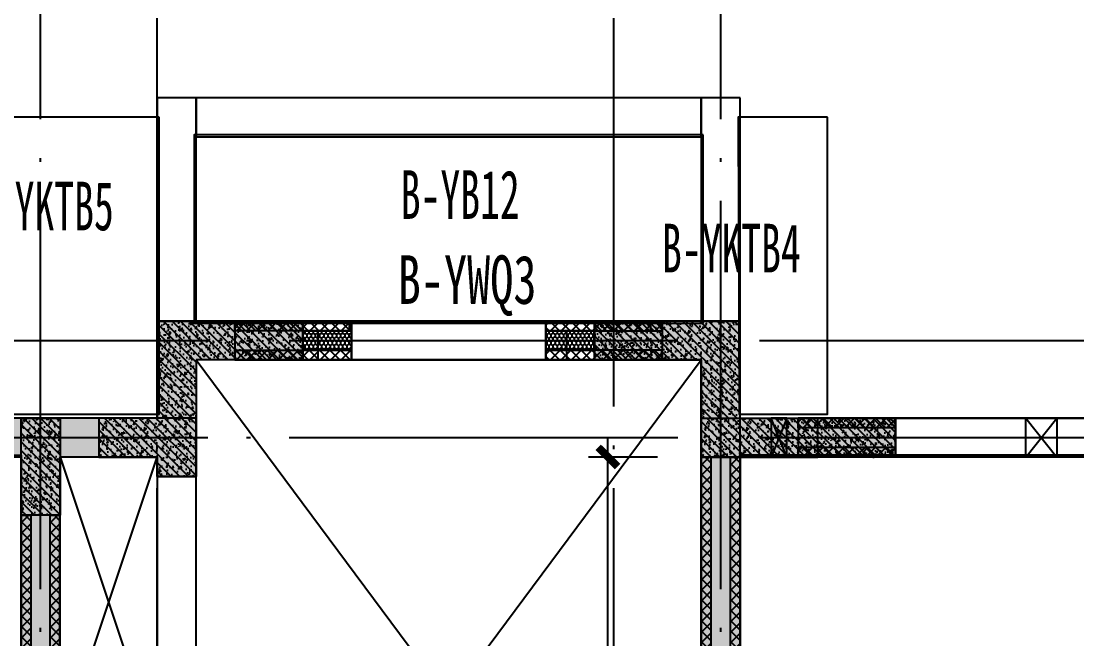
# Model space of a CAD drawing. Extents: x -3200781797 to -8106663, y 494714 to 1244925.
# Drawn here: x -8141201 to -8135767, y 937488 to 940670 of the extents above; entities that cross this region are included whole.
import ezdxf
from ezdxf.enums import TextEntityAlignment as Align

# ---------------------------------------------------------------- set-up
doc = ezdxf.new("R2010")
doc.units = 0
doc.header["$LTSCALE"] = 1000
doc.header["$MEASUREMENT"] = 0
for name, pattern in [('125-墙体$0$CONTINOUS', [0]), ('125-核心筒-标准层$0$CONTINOUS', [0]), ('3#-轴线$0$DOTE', [2.42, 2, -0.2, 0.02, -0.2]), ('3#4#5#$0$DASH', [0.35, 0.25, -0.1]), ('DASH', [0.35, 0.25, -0.1])]:
    doc.linetypes.add(name, pattern=pattern)
doc.layers.get('Defpoints').update_dxf_attribs({"color": 30, "linetype": 'DASH'})
for name, color, linetype in [('120-墙体$0$S-WALL', 40, 'Continuous'), ('120-墙体$0$S-WALL-HATC', 253, 'Continuous'), ('125-墙体$0$S-WALL', 40, 'Continuous'), ('125-墙体$0$S-WALL-BEAM', 120, 'Continuous'), ('125-墙体$0$S-WALL-COLU', 252, '125-墙体$0$CONTINOUS'), ('125-墙体$0$S-WALL-COLU-HATC', 16, 'Continuous'), ('125-墙体$0$S-WALL-HATC', 253, 'Continuous'), ('125-墙体$0$提结构条件', 7, 'Continuous'), ('125-墙体$0$暖-首层和标准层暖通套管_TZ$0$H-暖洞-穿梁', 3, 'Continuous'), ('125-核心筒-标准层$0$HATCH', 254, 'Continuous'), ('125-核心筒-标准层$0$S-SLAB-HOLE', 5, 'Continuous'), ('125-核心筒-标准层$0$S-WALL', 40, 'Continuous'), ('125-核心筒-标准层$0$S-WALL-BEAM', 120, 'Continuous'), ('125-核心筒-标准层$0$S-WALL-COLU', 252, '125-核心筒-标准层$0$CONTINOUS'), ('125-核心筒-标准层$0$S-WALL-COLU-HATC', 16, 'Continuous'), ('125-核心筒-标准层$0$S-WALL-HATC', 253, 'Continuous'), ('3#-轴线$0$A-ANNO-DOTE', 10, '3#-轴线$0$DOTE'), ('3#4#5#$0$00-板边线', 7, 'Continuous'), ('3#4#5#$0$DIM', 3, 'Continuous'), ('3#4#5#$0$PC-SLAB', 6, '3#4#5#$0$DASH'), ('3#4#5#$0$S-ANNO-TEXT', 7, 'Continuous'), ('3#4#5#$0$S-PC-FQ', 4, 'Continuous'), ('3#4#5#$0$S-PC-FQ-NYQ', 4, 'Continuous'), ('3#4#5#$0$S-PC-FQ-WYQ', 4, 'Continuous'), ('3#4#5#$0$S-PC-SLAB', 6, 'Continuous')]:
    doc.layers.add(name, color=color, linetype=linetype)
doc.styles.add('3#4#5#$0$外部参照 1$0$宋体', font='', dxfattribs={"width": 0.8})
doc.styles.add('3#4#5#$0$宋体', font='', dxfattribs={"width": 0.8})
doc.styles.add('3#4#5#$0$楷体', font='', dxfattribs={"width": 0.7})
doc.styles.get('3#4#5#$0$外部参照 1$0$宋体').set_extended_font_data('SimSun')
doc.styles.get('3#4#5#$0$宋体').set_extended_font_data('SimSun')
doc.styles.get('3#4#5#$0$楷体').set_extended_font_data('KaiTi_GB2312')
doc.dimstyles.new('3#4#5#$0$TSSD_100_100', dxfattribs={"dimtxt": 250, "dimasz": 100, "dimexe": 100, "dimexo": 250, "dimgap": 100, "dimtad": 1, "dimdec": 0, "dimzin": 0, "dimdsep": 46, "dimtxsty": '3#4#5#$0$楷体', "dimblk": '3#4#5#$0$_ArchTick', "dimcen": 0, "dimdle": 100, "dimclrt": 7, "dimadec": 0, "dimazin": 0, "dimtfac": 1, "dimtdec": 0, "dimtix": 1, "dimtmove": 2, "dimatfit": 3, "dimfxl": 1, "dimtolj": 1, "dimtzin": 0, "dimarcsym": 0})
pattern_1 = [(225, (-650407.22, -531464.02), (26.9407684, -26.9407684), []), (315, (-650407.22, -531464.02), (26.9407684, 26.9407684), [])]
pattern_2 = [(225, (-650407.22, -531614.02), (26.9407684, -26.9407684), []), (315, (-650407.22, -531614.02), (26.9407684, 26.9407684), [])]
pattern_3 = [(269.9942905, (110828.098, 3091305.449), (10.823449013, -18.751078648), [12.5, -25]), (29.9942905, (110828.098, 3091305.449), (10.82718595, 18.748921125), [12.5, -25]), (329.9942905, (110828.098, 3091305.449), (21.650634963, -0.002157522), [-25, 12.5])]
pattern_4 = [(0, (-47688.61, -30845.9), (0, 160), []), (90, (-47688.61, -30845.9), (-160, 160), [160, -160])]

# ---------------------------------------------------------------- blocks, each defined once
blk = doc.blocks.new('3#4#5#$0$_ArchTick')
at = {"color": 0, "linetype": 'ByBlock', "const_width": 0.4}
blk.add_lwpolyline([(-0.5, -0.5), (0.5, 0.5)], dxfattribs=at)
blk = doc.blocks.new('*D3527')
at = {"layer": '3#4#5#$0$DIM', "color": 0, "lineweight": -2, "transparency": 16777216}
for p, q in [((32619.4, -3000.2), (32619.4, -100.2)), ((32874.5, -200.2), (32519.4, -200.2)), ((32899.3, -2900.2), (32519.4, -2900.2))]:
    blk.add_line(p, q, dxfattribs=at)
at = {"layer": 'Defpoints', "color": 0, "transparency": 16777216}
for p in [(32619.4, -200.2), (33124.5, -200.2), (33149.3, -2900.2)]:
    blk.add_point(p, dxfattribs=at)
at = {"layer": '3#4#5#$0$DIM', "color": 0, "lineweight": -2, "transparency": 16777216, "xscale": 100, "yscale": 100, "zscale": 100}
for p, rotation in [((32619.4, -200.2), 90), ((32619.4, -2900.2), 270)]:
    blk.add_blockref('3#4#5#$0$_ArchTick', p, dxfattribs=dict(at, rotation=rotation))
at = {"layer": '3#4#5#$0$DIM', "color": 7, "transparency": 16777216, "insert": (32394.4, -1550.2), "char_height": 250, "attachment_point": 5, "rotation": 90, "style": '3#4#5#$0$楷体'}
blk.add_mtext('\\A1;2700', dxfattribs=at)
blk = doc.blocks.new('3#4#5#$0$B-YNQ2')
at = {"layer": '3#4#5#$0$S-PC-FQ-WYQ'}
h = blk.add_hatch(dxfattribs=at)
h.set_pattern_fill('ANSI37', color=256, scale=12, angle=90)
h.set_pattern_definition([(135, (-988908.033, 837089.835), (-26.9407684, -26.9407684), []), (225, (-988908.033, 837089.835), (26.9407684, -26.9407684), [])])
h.paths.add_polyline_path([(-127105.4, 321688.4), (-127055.4, 321688.4), (-127055.6, 324388.4), (-127105.6, 324388.4)])
h = blk.add_hatch(dxfattribs=at)
h.set_pattern_fill('ANSI37', color=256, scale=12, angle=90)
h.set_pattern_definition([(135, (-988758.033, 837089.835), (-26.9407684, -26.9407684), []), (225, (-988758.033, 837089.835), (26.9407684, -26.9407684), [])])
h.paths.add_polyline_path([(-126955.4, 321688.4), (-126905.4, 321688.4), (-126905.6, 324388.4), (-126955.6, 324388.4)])
for points in [[(-127105.4, 321688.4), (-127055.4, 321688.4), (-127055.6, 324388.4), (-127105.6, 324388.4)], [(-127105.6, 324388.4), (-126905.6, 324388.4), (-126905.4, 321688.4), (-127105.4, 321688.4)], [(-126955.4, 321688.4), (-126905.4, 321688.4), (-126905.6, 324388.4), (-126955.6, 324388.4)]]:
    blk.add_lwpolyline(points, close=True, dxfattribs=at)
blk = doc.blocks.new('3#4#5#$0$B-YNQ3')
at = {"layer": '3#4#5#$0$S-PC-FQ-WYQ'}
h = blk.add_hatch(dxfattribs=at)
h.set_pattern_fill('ANSI37', color=256, scale=12, angle=90)
h.set_pattern_definition([(135, (-992358.283, 833989.707), (-26.9407684, -26.9407684), []), (225, (-992358.283, 833989.707), (26.9407684, -26.9407684), [])])
h.paths.add_polyline_path([(-130555.6, 319088.3), (-130505.6, 319088.3), (-130505.9, 321488.4), (-130555.9, 321488.4)])
h = blk.add_hatch(dxfattribs=at)
h.set_pattern_fill('ANSI37', color=256, scale=12, angle=90)
h.set_pattern_definition([(135, (-992208.283, 833989.707), (-26.9407684, -26.9407684), []), (225, (-992208.283, 833989.707), (26.9407684, -26.9407684), [])])
h.paths.add_polyline_path([(-130405.6, 319088.3), (-130355.6, 319088.3), (-130355.9, 321488.4), (-130405.9, 321488.4)])
for points in [[(-130555.6, 319088.3), (-130505.6, 319088.3), (-130505.9, 321488.4), (-130555.9, 321488.4)], [(-130555.9, 321488.4), (-130355.9, 321488.4), (-130355.6, 319088.3), (-130555.6, 319088.3)], [(-130405.6, 319088.3), (-130355.6, 319088.3), (-130355.9, 321488.4), (-130405.9, 321488.4)]]:
    blk.add_lwpolyline(points, close=True, dxfattribs=at)
blk = doc.blocks.new('3#4#5#$0$B-YWQ2')
at = {"layer": '3#4#5#$0$S-PC-FQ-WYQ'}
h = blk.add_hatch(dxfattribs=at)
h.set_pattern_fill('ANSI37', color=256, scale=12, angle=180)
h.set_pattern_definition([(225, (-657507.18, -531964.03), (26.9407684, -26.9407684), []), (315, (-657507.18, -531964.03), (26.9407684, 26.9407684), [])])
h.paths.add_polyline_path([(-143805.8, 329838.4), (-143805.8, 329888.4), (-144305.8, 329888.4), (-144305.8, 329838.4)])
h = blk.add_hatch(dxfattribs=at)
h.set_pattern_fill('ANSI37', color=256, scale=12, angle=180)
h.set_pattern_definition([(225, (-655807.177, -531964.03), (26.9407684, -26.9407684), []), (315, (-655807.177, -531964.03), (26.9407684, 26.9407684), [])])
h.paths.add_polyline_path([(-141605.8, 329838.4), (-141605.8, 329888.4), (-142605.8, 329888.4), (-142605.8, 329838.4)])
h = blk.add_hatch(dxfattribs=at)
h.set_pattern_fill('ANSI37', color=256, scale=12, angle=180)
h.set_pattern_definition([(225, (-653107.182, -531964.03), (26.9407684, -26.9407684), []), (315, (-653107.182, -531964.03), (26.9407684, 26.9407684), [])])
h.paths.add_polyline_path([(-139605.8, 329838.4), (-139605.8, 329888.4), (-140105.8, 329888.4), (-140105.8, 329838.4)])
h = blk.add_hatch(dxfattribs=at)
h.set_pattern_fill('ANSI37', color=256, scale=12, angle=180)
h.set_pattern_definition([(225, (-657507.18, -532114.03), (26.9407684, -26.9407684), []), (315, (-657507.18, -532114.03), (26.9407684, 26.9407684), [])])
h.paths.add_polyline_path([(-143805.8, 329688.4), (-143805.8, 329738.4), (-144305.8, 329738.4), (-144305.8, 329688.4)])
h = blk.add_hatch(dxfattribs=at)
h.set_pattern_fill('ANSI37', color=256, scale=12, angle=180)
h.set_pattern_definition([(225, (-655807.177, -532114.03), (26.9407684, -26.9407684), []), (315, (-655807.177, -532114.03), (26.9407684, 26.9407684), [])])
h.paths.add_polyline_path([(-141605.8, 329688.4), (-141605.8, 329738.4), (-142605.8, 329738.4), (-142605.8, 329688.4)])
h = blk.add_hatch(dxfattribs=at)
h.set_pattern_fill('ANSI37', color=256, scale=12, angle=180)
h.set_pattern_definition([(225, (-653107.182, -532114.03), (26.9407684, -26.9407684), []), (315, (-653107.182, -532114.03), (26.9407684, 26.9407684), [])])
h.paths.add_polyline_path([(-139605.8, 329688.4), (-139605.8, 329738.4), (-140105.8, 329738.4), (-140105.8, 329688.4)])
for points in [[(-143805.8, 329838.4), (-143805.8, 329888.4), (-144305.8, 329888.4), (-144305.8, 329838.4)], [(-144305.8, 329688.4), (-144305.8, 329888.4), (-143805.8, 329888.4), (-143805.8, 329688.4)], [(-143805.8, 329888.4), (-142605.8, 329888.4), (-142605.8, 329688.4), (-143805.8, 329688.4)], [(-141605.8, 329838.4), (-141605.8, 329888.4), (-142605.8, 329888.4), (-142605.8, 329838.4)], [(-142605.8, 329688.4), (-142605.8, 329888.4), (-141605.8, 329888.4), (-141605.8, 329688.4)], [(-141605.8, 329888.4), (-140105.8, 329888.4), (-140105.8, 329688.4), (-141605.8, 329688.4)], [(-139605.8, 329838.4), (-139605.8, 329888.4), (-140105.8, 329888.4), (-140105.8, 329838.4)], [(-140105.8, 329688.4), (-140105.8, 329888.4), (-139605.8, 329888.4), (-139605.8, 329688.4)], [(-143805.8, 329688.4), (-143805.8, 329738.4), (-144305.8, 329738.4), (-144305.8, 329688.4)], [(-141605.8, 329688.4), (-141605.8, 329738.4), (-142605.8, 329738.4), (-142605.8, 329688.4)], [(-139605.8, 329688.4), (-139605.8, 329738.4), (-140105.8, 329738.4), (-140105.8, 329688.4)]]:
    blk.add_lwpolyline(points, close=True, dxfattribs=at)
blk = doc.blocks.new('3#4#5#$0$B-YWQ3')
at = {"layer": '3#4#5#$0$S-PC-FQ'}
h = blk.add_hatch(dxfattribs=at)
h.set_pattern_fill('HONEY', color=6, scale=100, angle=-90.0057)
h.set_pattern_definition(pattern_3)
h.paths.add_polyline_path([(-138306, 330338.4), (-138306, 330238.4), (-138556, 330238.4), (-138556, 330338.4)])
h = blk.add_hatch(dxfattribs=at)
h.set_pattern_fill('HONEY', color=6, scale=100, angle=-90.0057)
h.set_pattern_definition(pattern_3)
h.paths.add_polyline_path([(-137306, 330338.4), (-137306, 330238.4), (-137056, 330238.4), (-137056, 330338.4)])
at = {"layer": '3#4#5#$0$S-PC-FQ-WYQ'}
h = blk.add_hatch(dxfattribs=at)
h.set_pattern_fill('ANSI37', color=256, scale=12, angle=180)
h.set_pattern_definition(pattern_1)
h.paths.add_polyline_path([(-138905.8, 330388.4), (-138905.8, 330338.4), (-138306, 330338.4), (-138306, 330388.4)])
h = blk.add_hatch(dxfattribs=at)
h.set_pattern_fill('ANSI37', color=256, scale=12, angle=180)
h.set_pattern_definition(pattern_1)
h.paths.add_polyline_path([(-136705.8, 330338.4), (-136705.8, 330388.4), (-137306, 330388.4), (-137306, 330338.4)])
h = blk.add_hatch(dxfattribs=at)
h.set_pattern_fill('ANSI37', color=256, scale=12, angle=180)
h.set_pattern_definition(pattern_2)
h.paths.add_polyline_path([(-138905.8, 330238.4), (-138905.8, 330188.4), (-138306, 330188.4), (-138306, 330238.4)])
h = blk.add_hatch(dxfattribs=at)
h.set_pattern_fill('ANSI37', color=256, scale=12, angle=180)
h.set_pattern_definition(pattern_2)
h.paths.add_polyline_path([(-136705.8, 330188.4), (-136705.8, 330238.4), (-137306, 330238.4), (-137306, 330188.4)])
at = {"layer": '3#4#5#$0$S-PC-FQ', "color": 6}
for points in [[(-138306, 330338.4), (-138306, 330238.4), (-138556, 330238.4), (-138556, 330338.4)], [(-137306, 330338.4), (-137306, 330238.4), (-137056, 330238.4), (-137056, 330338.4)]]:
    blk.add_lwpolyline(points, close=True, dxfattribs=at)
at = {"layer": '3#4#5#$0$S-PC-FQ-WYQ'}
for points in [[(-138905.8, 330338.4), (-138905.8, 330388.4), (-138306, 330388.4), (-138306, 330338.4)], [(-138306, 330188.4), (-138306, 330388.4), (-138905.8, 330388.4), (-138905.8, 330188.4)], [(-138306, 330388.4), (-137306, 330388.4), (-137306, 330188.4), (-138306, 330188.4)], [(-136705.8, 330338.4), (-136705.8, 330388.4), (-137306, 330388.4), (-137306, 330338.4)], [(-137306, 330188.4), (-137306, 330388.4), (-136705.8, 330388.4), (-136705.8, 330188.4)], [(-138905.8, 330188.4), (-138905.8, 330238.4), (-138306, 330238.4), (-138306, 330188.4)], [(-136705.8, 330188.4), (-136705.8, 330238.4), (-137306, 330238.4), (-137306, 330188.4)]]:
    blk.add_lwpolyline(points, close=True, dxfattribs=at)
blk = doc.blocks.new('3#4#5#$0$悬挑板-北侧')
at = {"layer": '3#4#5#$0$S-PC-SLAB'}
for points in [[(-262899.7, 92469.9), (-262439.3, 92469.9), (-262444.4, 90939.8), (-262899.7, 90939.8)], [(-259459.5, 92469.9), (-258399.8, 92469.9), (-258399.8, 90939.9), (-259459.5, 90939.9)], [(-262259.5, 92379.9), (-259639.3, 92379.9), (-259639.3, 91409.9), (-262259.5, 91409.9)]]:
    blk.add_lwpolyline(points, close=True, dxfattribs=at)
blk = doc.blocks.new('3#4#5#$0$A$C7C4D4DCF')
at = {"layer": '3#4#5#$0$00-板边线', "xscale": -1, "rotation": 359.9999991179201}
blk.add_blockref('3#4#5#$0$悬挑板-北侧', (-229149.7, -79620), dxfattribs=at)
at = {"layer": '3#4#5#$0$PC-SLAB', "linetype": 'ByBlock', "style": '3#4#5#$0$外部参照 1$0$宋体', "width": 0.6}
for s, p in [('B-YB12', (31859.6, 12451.5)), ('B-YKTB5', (29719.4, 12390.5)), ('B-YKTB4', (33255, 12176))]:
    blk.add_text(s, height=250, rotation=360, dxfattribs=at).set_placement(p, align=Align.MIDDLE)
blk = doc.blocks.new('3#4#5#$0$ban3')
at = {"layer": '3#4#5#$0$S-PC-SLAB'}
blk.add_lwpolyline([(-216832, 409965), (-216832, 412985), (-219532, 412985), (-219532, 409965)], close=True, dxfattribs=at)
blk = doc.blocks.new('3#4#5#$0$ban111')
at = {"layer": '3#4#5#$0$S-PC-SLAB'}
blk.add_lwpolyline([(-225932, 409965), (-225932, 412985), (-223232, 412985), (-223232, 409965)], close=True, dxfattribs=at)
blk = doc.blocks.new('3#4#5#$0$5#')
at = {"layer": '3#4#5#$0$S-ANNO-TEXT', "xscale": -1}
for name, p in [('3#4#5#$0$ban3', (-43034.9, -247400.5)), ('3#4#5#$0$ban111', (-43035.7, -247400))]:
    blk.add_blockref(name, p, dxfattribs=at)
blk = doc.blocks.new('125-墙体$0$tretyyt')
at = {"layer": '125-墙体$0$暖-首层和标准层暖通套管_TZ$0$H-暖洞-穿梁', "color": 5}
for p, q in [((52498, 59279.6), (52298, 59359.6)), ((52298, 59279.6), (52498, 59359.6))]:
    blk.add_line(p, q, dxfattribs=at)
blk.add_lwpolyline([(52498, 59279.6), (52498, 59359.6), (52298, 59359.6), (52298, 59279.6)], close=True, dxfattribs=at)
blk = doc.blocks.new('125-墙体$0$rtret')
at = {"layer": '125-墙体$0$暖-首层和标准层暖通套管_TZ$0$H-暖洞-穿梁', "color": 3}
for p, q in [((53777.5, 61921.5), (53618.5, 61721.5)), ((53777.5, 61721.5), (53618.5, 61921.5))]:
    blk.add_line(p, q, dxfattribs=at)
blk.add_lwpolyline([(53777.5, 61921.5), (53618.5, 61921.5), (53618.5, 61721.5), (53777.5, 61721.5)], close=True, dxfattribs=at)
blk = doc.blocks.new('125-墙体$0$she')
at = {"layer": '125-墙体$0$提结构条件'}
blk.add_blockref('125-墙体$0$rtret', (-46648, -61821.5), dxfattribs=at)
at = {"layer": '125-墙体$0$提结构条件', "xscale": -1, "rotation": 270}
blk.add_blockref('125-墙体$0$tretyyt', (-50919.6, -52398), dxfattribs=at)
blk = doc.blocks.new('125-墙体')
at = {"layer": '125-墙体$0$S-WALL-COLU-HATC'}
h = blk.add_hatch(dxfattribs=at)
h.set_pattern_fill('AR-CONC', color=256, scale=10)
h.set_pattern_definition([(50, (29394.36, -241007.814), (71.726018, -6.275213), [7.5, -82.5]), (355, (29394.36, -241007.814), (-13.875133, 75.219213), [6, -66]), (100.4514, (29400.34, -241008.34), (57.850938, 68.943954), [6.37402, -70.114211]), (46.1842, (29394.36, -240987.81), (106.724105, -16.5519), [11.25, -123.75]), (96.6356, (29403.26, -240989.19), (93.46627, 97.411787), [9.56103, -105.1713]), (351.1842, (29394.36, -240987.81), (93.466195, 97.41186), [9, -99]), (21, (29404.36, -240992.814), (59.690705, -40.261889), [7.5, -82.5]), (326, (29404.36, -240992.814), (24.331533, 72.515005), [6, -66]), (71.4514, (29409.34, -240996.17), (84.022263, 32.25305), [6.37402, -70.114211]), (37.5, (29394.362, -241007.814), (1.2159855, 33.2893854), [0, -65.2, 0, -67, 0, -66.25]), (7.5, (29394.362, -241007.814), (26.306954, 39.441171), [0, -38.2, 0, -63.7, 0, -25.25]), (327.5, (29372.062, -241007.814), (53.3822436, -2.2554872), [0, -25, 0, -78, 0, -103.5]), (317.5, (29362.062, -241007.814), (58.318617, 10.010498), [0, -32.5, 0, -51.8, 0, -73.5])])
h.paths.add_polyline_path([(8200, -100), (8200, 100), (7800, 100), (7800, -100)])
h = blk.add_hatch(dxfattribs=at)
h.set_pattern_fill('ANSI31', color=256, scale=250, style=0)
h.set_pattern_definition([(45, (29394.362, -241007.814), (-22.097087, 22.097087), [])])
h.paths.add_polyline_path([(8200, 100), (8200, -100), (7800, -100), (7800, 100)])
at = {"layer": '125-墙体$0$S-WALL-HATC'}
blk.add_hatch(color=256, dxfattribs=at).paths.add_polyline_path([(8600, -100), (8600, 100), (7800, 100), (7800, -100)])
at = {"layer": '125-墙体$0$S-WALL'}
blk.add_lwpolyline([(8600, -100), (8600, 100), (7800, 100), (7800, -100), (8600, -100)], close=True, dxfattribs=at)
at = {"layer": '125-墙体$0$S-WALL-BEAM'}
blk.add_lwpolyline([(6300, 100), (6300, -100), (7800, -100), (7800, 100)], close=True, dxfattribs=at)
at = {"layer": '125-墙体$0$S-WALL-COLU', "lineweight": -2}
blk.add_lwpolyline([(8200, -100), (8200, 100), (7800, 100), (7800, -100)], close=True, dxfattribs=at)
blk.add_blockref('125-墙体$0$she', (0, 0))
blk = doc.blocks.new('120-墙体')
at = {"layer": '120-墙体$0$S-WALL-HATC'}
blk.add_hatch(color=256, dxfattribs=at).paths.add_polyline_path([(-7800, 100), (-7800, -100), (-7200, -100), (-7200, 100)])
at = {"layer": '120-墙体$0$S-WALL'}
for p, q in [((-7800, 100), (-7200, 100)), ((-7800, -100), (-7200, -100))]:
    blk.add_line(p, q, dxfattribs=at)
blk = doc.blocks.new('125-核心筒-标准层')
at = {"layer": '125-核心筒-标准层$0$HATCH'}
h = blk.add_hatch(dxfattribs=at)
h.set_pattern_fill('BRICK1', color=256, scale=20, style=0)
h.set_pattern_definition(pattern_4)
h.paths.add_polyline_path([(-850, 7500), (-1100, 7500), (-1100, 7700), (-850, 7700)])
h = blk.add_hatch(dxfattribs=at)
h.set_pattern_fill('BRICK1', color=256, scale=20, style=0)
h.set_pattern_definition(pattern_4)
h.paths.add_polyline_path([(400, 7500), (150, 7500), (150, 7700), (400, 7700)])
at = {"layer": '125-核心筒-标准层$0$S-WALL-COLU-HATC'}
h = blk.add_hatch(dxfattribs=at)
h.set_pattern_fill('AR-CONC', color=256, scale=10)
h.set_pattern_definition([(50, (13887.05, -232995.61), (71.726018, -6.275213), [7.5, -82.5]), (355, (13887.05, -232995.61), (-13.875133, 75.219213), [6, -66]), (100.4514, (13893.03, -232996.135), (57.850938, 68.943954), [6.37402, -70.114211]), (46.1842, (13887.05, -232975.61), (106.724105, -16.5519), [11.25, -123.75]), (96.6356, (13895.95, -232976.99), (93.46627, 97.411787), [9.56103, -105.1713]), (351.1842, (13887.05, -232975.61), (93.466195, 97.41186), [9, -99]), (21, (13897.05, -232980.61), (59.690705, -40.261889), [7.5, -82.5]), (326, (13897.05, -232980.61), (24.331533, 72.515005), [6, -66]), (71.4514, (13902.03, -232983.97), (84.022263, 32.25305), [6.37402, -70.114211]), (37.5, (13887.052, -232995.612), (1.2159855, 33.2893854), [0, -65.2, 0, -67, 0, -66.25]), (7.5, (13887.052, -232995.612), (26.306954, 39.441171), [0, -38.2, 0, -63.7, 0, -25.25]), (327.5, (13864.752, -232995.612), (53.3822436, -2.2554872), [0, -25, 0, -78, 0, -103.5]), (317.5, (13854.752, -232995.612), (58.318617, 10.010498), [0, -32.5, 0, -51.8, 0, -73.5])])
h.paths.add_polyline_path([(-1650, 7500), (-1650, 7200), (-1850, 7200), (-1850, 7700), (-1100, 7700), (-1100, 7500)])
h = blk.add_hatch(dxfattribs=at)
h.set_pattern_fill('ANSI31', color=256, scale=250, style=0)
h.set_pattern_definition([(45, (13887.052, -232995.612), (-22.097087, 22.097087), [])])
h.paths.add_polyline_path([(-1650, 7500), (-1650, 7200), (-1850, 7200), (-1850, 7700), (-1100, 7700), (-1100, 7500)])
h = blk.add_hatch(dxfattribs=at)
h.set_pattern_fill('AR-CONC', color=256, scale=10)
h.set_pattern_definition([(50, (18489.61, -233407.81), (71.726018, -6.275213), [7.5, -82.5]), (355, (18489.61, -233407.81), (-13.875133, 75.219213), [6, -66]), (100.4514, (18495.59, -233408.334), (57.850938, 68.943954), [6.37402, -70.114211]), (46.1842, (18489.61, -233387.81), (106.724105, -16.5519), [11.25, -123.75]), (96.6356, (18498.5, -233389.19), (93.46627, 97.411787), [9.56103, -105.1713]), (351.1842, (18489.61, -233387.81), (93.466195, 97.41186), [9, -99]), (21, (18499.61, -233392.81), (59.690705, -40.261889), [7.5, -82.5]), (326, (18499.61, -233392.81), (24.331533, 72.515005), [6, -66]), (71.4514, (18504.586, -233396.166), (84.022263, 32.25305), [6.37402, -70.114211]), (37.5, (18489.611, -233407.81), (1.2159855, 33.2893854), [0, -65.2, 0, -67, 0, -66.25]), (7.5, (18489.61, -233407.81), (26.306954, 39.441171), [0, -38.2, 0, -63.7, 0, -25.25]), (327.5, (18467.311, -233407.81), (53.3822436, -2.2554872), [0, -25, 0, -78, 0, -103.5]), (317.5, (18457.31, -233407.81), (58.318617, 10.010498), [0, -32.5, 0, -51.8, 0, -73.5])])
h.paths.add_polyline_path([(950, 7500), (950, 7200), (1150, 7200), (1150, 7700), (400, 7700), (400, 7500)])
h = blk.add_hatch(dxfattribs=at)
h.set_pattern_fill('ANSI31', color=256, scale=250, style=0)
h.set_pattern_definition([(45, (18489.61, -233407.81), (-22.097087, 22.097087), [])])
h.paths.add_polyline_path([(950, 7500), (950, 7200), (1150, 7200), (1150, 7700), (400, 7700), (400, 7500)])
h = blk.add_hatch(dxfattribs=at)
h.set_pattern_fill('AR-CONC', color=256, scale=10)
h.set_pattern_definition([(50, (13587.05, -233495.61), (71.726018, -6.275213), [7.5, -82.5]), (355, (13587.05, -233495.61), (-13.875133, 75.219213), [6, -66]), (100.4514, (13593.03, -233496.135), (57.850938, 68.943954), [6.37402, -70.114211]), (46.1842, (13587.05, -233475.61), (106.724105, -16.5519), [11.25, -123.75]), (96.6356, (13595.95, -233476.99), (93.46627, 97.411787), [9.56103, -105.1713]), (351.1842, (13587.05, -233475.61), (93.466195, 97.41186), [9, -99]), (21, (13597.05, -233480.61), (59.690705, -40.261889), [7.5, -82.5]), (326, (13597.05, -233480.61), (24.331533, 72.515005), [6, -66]), (71.4514, (13602.03, -233483.97), (84.022263, 32.25305), [6.37402, -70.114211]), (37.5, (13587.053, -233495.612), (1.2159855, 33.2893854), [0, -65.2, 0, -67, 0, -66.25]), (7.5, (13587.053, -233495.612), (26.306954, 39.441171), [0, -38.2, 0, -63.7, 0, -25.25]), (327.5, (13564.753, -233495.612), (53.3822436, -2.2554872), [0, -25, 0, -78, 0, -103.5]), (317.5, (13554.753, -233495.612), (58.318617, 10.010498), [0, -32.5, 0, -51.8, 0, -73.5])])
h.paths.add_polyline_path([(-1950, 7000), (-1950, 7000), (-2250, 6998.8), (-2250, 7198.8), (-1650, 7200), (-1650, 7000)])
h = blk.add_hatch(dxfattribs=at)
h.set_pattern_fill('ANSI31', color=256, scale=250, style=0)
h.set_pattern_definition([(45, (13587.053, -233495.612), (-22.097087, 22.097087), [])])
h.paths.add_polyline_path([(-1950, 7000), (-1950, 7000), (-2250, 6998.8), (-2250, 7198.8), (-1650, 7200), (-1650, 7000)])
h = blk.add_hatch(dxfattribs=at)
h.set_pattern_fill('AR-CONC', color=256, scale=10)
h.set_pattern_definition([(50, (16687.05, -233495.61), (71.726018, -6.275213), [7.5, -82.5]), (355, (16687.05, -233495.61), (-13.875133, 75.219213), [6, -66]), (100.4514, (16693.03, -233496.135), (57.850938, 68.943954), [6.37402, -70.114211]), (46.1842, (16687.05, -233475.61), (106.724105, -16.5519), [11.25, -123.75]), (96.6356, (16695.95, -233476.99), (93.46627, 97.411787), [9.56103, -105.1713]), (351.1842, (16687.05, -233475.61), (93.466195, 97.41186), [9, -99]), (21, (16697.05, -233480.61), (59.690705, -40.261889), [7.5, -82.5]), (326, (16697.05, -233480.61), (24.331533, 72.515005), [6, -66]), (71.4514, (16702.03, -233483.97), (84.022263, 32.25305), [6.37402, -70.114211]), (37.5, (16687.052, -233495.612), (1.2159855, 33.2893854), [0, -65.2, 0, -67, 0, -66.25]), (7.5, (16687.052, -233495.612), (26.306954, 39.441171), [0, -38.2, 0, -63.7, 0, -25.25]), (327.5, (16664.752, -233495.612), (53.3822436, -2.2554872), [0, -25, 0, -78, 0, -103.5]), (317.5, (16654.752, -233495.612), (58.318617, 10.010498), [0, -32.5, 0, -51.8, 0, -73.5])])
h.paths.add_polyline_path([(1150, 7000), (1150, 6900), (950, 6900), (950, 7200), (1450, 7200), (1450, 7000)])
h = blk.add_hatch(dxfattribs=at)
h.set_pattern_fill('ANSI31', color=256, scale=250, style=0)
h.set_pattern_definition([(45, (16687.052, -233495.612), (-22.097087, 22.097087), [])])
h.paths.add_polyline_path([(1150, 7000), (1150, 6900), (950, 6900), (950, 7200), (1450, 7200), (1450, 7000)])
h = blk.add_hatch(dxfattribs=at)
h.set_pattern_fill('AR-CONC', color=256, scale=10)
h.set_pattern_definition([(50, (14087.076, -230457.834), (71.726018, -6.275213), [7.5, -82.5]), (355, (14087.076, -230457.83), (-13.875133, 75.219213), [6, -66]), (100.4514, (14093.05, -230458.36), (57.850938, 68.943954), [6.37402, -70.114211]), (46.1842, (14087.08, -230437.83), (106.724105, -16.5519), [11.25, -123.75]), (96.6356, (14095.97, -230439.21), (93.46627, 97.411787), [9.56103, -105.1713]), (351.1842, (14087.08, -230437.83), (93.466195, 97.41186), [9, -99]), (21, (14097.076, -230442.834), (59.690705, -40.261889), [7.5, -82.5]), (326, (14097.076, -230442.83), (24.331533, 72.515005), [6, -66]), (71.4514, (14102.05, -230446.19), (84.022263, 32.25305), [6.37402, -70.114211]), (37.5, (14087.076, -230457.834), (1.2159855, 33.2893854), [0, -65.2, 0, -67, 0, -66.25]), (7.5, (14087.076, -230457.834), (26.306954, 39.441171), [0, -38.2, 0, -63.7, 0, -25.25]), (327.5, (14064.776, -230457.834), (53.3822436, -2.2554872), [0, -25, 0, -78, 0, -103.5]), (317.5, (14054.776, -230457.834), (58.318617, 10.010498), [0, -32.5, 0, -51.8, 0, -73.5])])
h.paths.add_polyline_path([(1850, 7200), (1650, 7200), (1650, 6700), (1850, 6700)])
h = blk.add_hatch(dxfattribs=at)
h.set_pattern_fill('ANSI31', color=256, scale=250, style=0)
h.set_pattern_definition([(45, (14087.076, -230457.834), (-22.097087, 22.097087), [])])
h.paths.add_polyline_path([(1850, 7200), (1650, 7200), (1650, 6700), (1850, 6700)])
at = {"layer": '125-核心筒-标准层$0$S-WALL-HATC'}
for points in [[(-1850, 7700), (-1650, 7500), (-1100, 7500), (-1100, 7700)], [(-1850, 7100), (-1650, 7100), (-1650, 7500), (-1850, 7700), (-1850, 7200)], [(400, 7700), (400, 7500), (950, 7500), (1150, 7700)], [(1150, 7700), (950, 7500), (950, 7100), (1083.3, 7100), (1150, 7200)], [(1083.3, 7100), (1150, 7000), (1650, 7000), (1749.8, 7100), (1750, 7200), (1150, 7200)], [(1749.8, 7100), (1850, 7000), (1850, 7200), (1749.3, 7200)], [(-1850, 6634.3), (-1650, 6634.3), (-1650, 7100), (-1850, 7100), (-1850, 7000)], [(950, 7100), (950, 6900), (1150, 6900), (1150, 7000), (1083.3, 7100)], [(1650, 5500), (1850, 5500), (1850, 7000), (1749.8, 7100), (1650, 7000)], [(-1850, 4000), (-1650, 3800), (-1650, 6634.3), (-1850, 6634.3)]]:
    blk.add_hatch(color=256, dxfattribs=at).paths.add_polyline_path(points)
at = {"layer": '125-核心筒-标准层$0$S-SLAB-HOLE'}
for points in [[(950, 4000), (-1650, 7500)], [(950, 7500), (-1650, 4000)], [(1650, 5500), (1150, 7000)], [(1650, 7000), (1150, 5500)]]:
    blk.add_lwpolyline(points, dxfattribs=at)
at = {"layer": '125-核心筒-标准层$0$S-WALL'}
for p, q in [((-1850, 7700), (-998.9, 7700)), ((-1850, 6634.3), (-1850, 7700)), ((400, 7700), (1150, 7700)), ((400, 7500), (400, 7700)), ((1150, 7700), (1150, 7200)), ((-1650, 7500), (-998.9, 7500)), ((-1650, 7100), (-1650, 7500)), ((400, 7500), (950, 7500)), ((950, 7500), (950, 7100)), ((1150, 7200), (1850, 7200)), ((1850, 5500), (1850, 7200)), ((-1650, 6634.3), (-1650, 7100)), ((950, 7100), (950, 6900)), ((1150, 6900), (1150, 7000)), ((1150, 7000), (1650, 7000)), ((1650, 5500), (1650, 7000)), ((1850, 7000), (1850, 7000)), ((950, 6900), (1150, 6900)), ((-1850, 3800), (-1850, 6634.3)), ((-1650, 3800), (-1650, 6634.3))]:
    blk.add_line(p, q, dxfattribs=at)
for points in [[(-850, 7500), (-1100, 7500), (-1100, 7700), (-850, 7700)], [(400, 7500), (150, 7500), (150, 7700), (400, 7700)]]:
    blk.add_lwpolyline(points, close=True, dxfattribs=at)
at = {"layer": '125-核心筒-标准层$0$S-WALL-BEAM'}
for points in [[(-1850, 8850), (-1650, 8850), (-1650, 7700), (-1850, 7700)], [(-1650, 8650), (-1650, 8850), (950, 8850), (950, 8650)], [(950, 8850), (1150, 8850), (1150, 7700), (950, 7700)], [(400, 7500), (400, 7700), (-1100, 7700), (-1100, 7500)], [(950, 6900), (1150, 6900), (1150, 5500), (950, 5500)]]:
    blk.add_lwpolyline(points, close=True, dxfattribs=at)
at = {"layer": '125-核心筒-标准层$0$S-WALL-COLU', "linetype": 'ByBlock'}
for points in [[(-1650, 7500), (-1650, 7200), (-1850, 7200), (-1850, 7700), (-1100, 7700), (-1100, 7500), (-1650, 7500)], [(950, 7500), (950, 7200), (1150, 7200), (1150, 7700), (400, 7700), (400, 7500), (950, 7500)], [(-1950, 7000), (-1950, 7000), (-2250, 6998.8), (-2250, 7198.8), (-1650, 7200), (-1650, 7000), (-1950, 7000)], [(1150, 7000), (1150, 6900), (950, 6900), (950, 7200), (1450, 7200), (1450, 7000), (1150, 7000)]]:
    blk.add_lwpolyline(points, dxfattribs=at)
at = {"layer": '125-核心筒-标准层$0$S-WALL-COLU', "lineweight": -2}
blk.add_lwpolyline([(1850, 7200), (1650, 7200), (1650, 6700), (1850, 6700)], close=True, dxfattribs=at)
blk = doc.blocks.new('3#-轴线')
at = {"layer": '3#-轴线$0$A-ANNO-DOTE'}
for points in [[(29600, -3200), (29600, 5500)], [(30200, -7100), (30200, 5500)], [(32550, -7100), (32550, 5500)], [(33100, -3200), (33100, 5500)], [(-3000, 500), (44800, 500)], [(-3000, 0), (44800, 0)]]:
    blk.add_lwpolyline(points, dxfattribs=at)
blk = doc.blocks.new('3#4#5#$0$A$C53EF3948')
at = {"layer": '3#4#5#$0$S-PC-FQ-WYQ', "xscale": -1}
for name, p in [('3#4#5#$0$B-YWQ3', (-106006.5, -329888.4)), ('3#4#5#$0$B-YWQ2', (-106006.5, -329888.4)), ('3#4#5#$0$B-YNQ2', (-93805.7, -324588.6)), ('3#4#5#$0$B-YNQ3', (-100756.4, -321988.4))]:
    blk.add_blockref(name, p, dxfattribs=at)
at = {"layer": '3#4#5#$0$S-PC-FQ-NYQ', "style": '3#4#5#$0$宋体', "width": 0.7}
blk.add_text('B-YWQ3', height=250, dxfattribs=at).set_placement((31537.8, 713.6), align=Align.MIDDLE_LEFT)
at = {"layer": '3#4#5#$0$DIM'}
dim = blk.add_linear_dim(base=(32619.4, -200.2), p1=(33149.3, -2900.2), p2=(33124.5, -200.2), angle=90, dimstyle='3#4#5#$0$TSSD_100_100', dxfattribs=at)
dim.commit()
dim.dimension.update_dxf_attribs({"geometry": '*D3527', "text_midpoint": (32394.4, -1550.2)})

msp = doc.modelspace()

# ---------------------------------------------------------------- block references
msp.add_blockref('3#-轴线', (-8170700.4, 938524.6))
at = {"xscale": -1, "rotation": 3.622788229407092e-06}
for name, p in [('125-核心筒-标准层', (-8139350.4, 931424.6)), ('120-墙体', (-8149000.4, 938524.6)), ('125-墙体', (-8128900.4, 938524.6))]:
    msp.add_blockref(name, p, dxfattribs=at)
at = {"layer": '3#4#5#$0$S-ANNO-TEXT'}
msp.add_blockref('3#4#5#$0$A$C53EF3948', (-8170800.4, 938624.8), dxfattribs=at)
at = {"layer": '3#4#5#$0$S-PC-SLAB'}
msp.add_blockref('3#4#5#$0$5#', (-8317697.2, 772849.8), dxfattribs=at)
at = {"layer": '3#4#5#$0$S-PC-SLAB', "color": 1}
msp.add_blockref('3#4#5#$0$A$C7C4D4DCF', (-8170800.4, 927324.8), dxfattribs=at)

doc.saveas('drawing.dxf')
